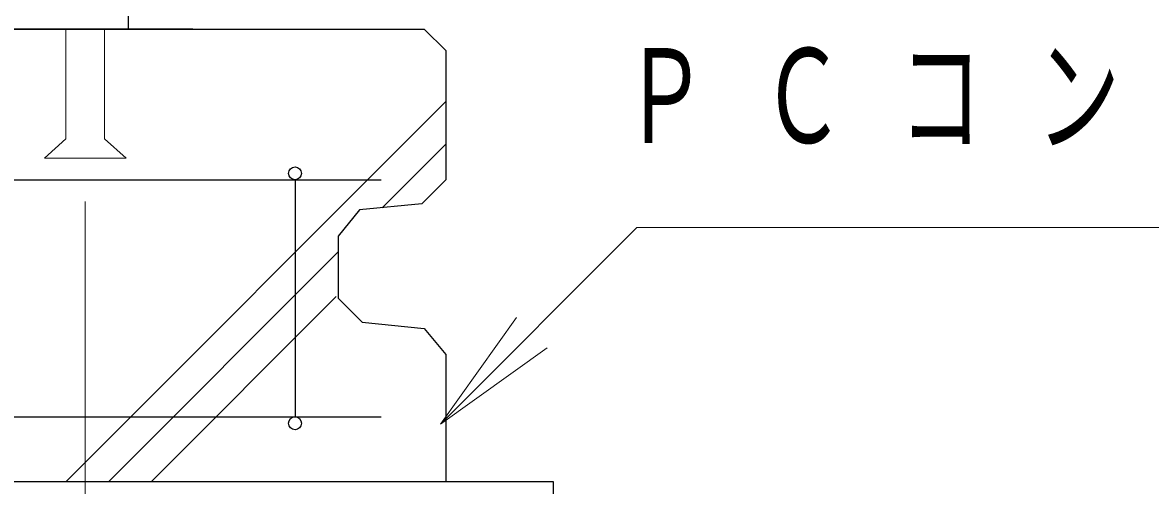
# Model space of a CAD drawing. Units: millimetres on the paper, scale 1:20. Extents: x -365 to 4, y -26 to 257.
# Drawn here: x -95.96 to -69.75, y 95.99 to 106.74 of the extents above; entities that cross this region are included whole.
import ezdxf

# ---------------------------------------------------------------- set-up
doc = ezdxf.new("R2010")
doc.units = ezdxf.units.MM
doc.layers.add('1_20', color=7, linetype='Continuous', lineweight=25)
doc.styles.add('ＭＳ ゴシック', font='')
doc.styles.get('ＭＳ ゴシック').set_extended_font_data('MS Gothic')

msp = doc.modelspace()

# ---------------------------------------------------------------- linework, layer by layer
at = {"layer": '1_20'}
for p, q in [((-93.505, 106.886), (-93.505, 106.586)), ((-117.38, 106.586), (-86.63, 106.586)), ((-92.005, 106.586), (-112.005, 106.586)), ((-86.63, 106.586), (-86.13, 106.086)), ((-86.13, 106.086), (-86.13, 103.086)), ((-116.38, 103.086), (-87.63, 103.086)), ((-89.63, 103.086), (-89.63, 97.586)), ((-86.13, 103.086), (-86.685, 102.531)), ((-86.685, 102.531), (-88.132, 102.386)), ((-88.132, 102.386), (-88.63, 101.778)), ((-88.63, 101.778), (-88.63, 100.336)), ((-88.63, 100.336), (-88.074, 99.781)), ((-88.074, 99.781), (-86.627, 99.636)), ((-86.627, 99.636), (-86.13, 99.028)), ((-86.13, 99.028), (-86.13, 96.086)), ((-116.38, 97.586), (-87.63, 97.586)), ((-120.38, 96.086), (-83.63, 96.086)), ((-83.63, 96.086), (-83.63, 89.586))]:
    msp.add_line(p, q, dxfattribs=at)
at = {"layer": '1_20', "color": 32, "lineweight": 13}
for p, q in [((-94.955, 106.586), (-94.955, 104.036)), ((-94.055, 106.586), (-94.055, 104.036)), ((-94.955, 104.036), (-95.455, 103.586)), ((-93.555, 103.586), (-94.055, 104.036)), ((-93.555, 103.586), (-95.455, 103.586))]:
    msp.add_line(p, q, dxfattribs=at)
at = {"layer": '1_20', "lineweight": 13}
for p, q in [((-94.945, 96.086), (-86.13, 104.902)), ((-87.603, 102.439), (-86.13, 103.912)), ((-94.505, 102.586), (-94.505, 78.586)), ((-93.955, 96.086), (-88.63, 101.412)), ((-92.965, 96.086), (-88.673, 100.379)), ((-86.249, 97.415), (-84.481, 99.89)), ((-86.249, 97.415), (-84.127, 99.536)), ((-83.774, 99.183), (-86.249, 97.415))]:
    msp.add_line(p, q, dxfattribs=at)
msp.add_lwpolyline([(-86.249, 97.415), (-81.686, 101.977), (-57.567, 101.977)], dxfattribs=at)
at = {"layer": '1_20'}
for centre in [(-89.63, 103.236), (-89.63, 97.436)]:
    msp.add_circle(centre, 0.15, dxfattribs=at)

# ---------------------------------------------------------------- texts
at = {"layer": '1_20', "insert": (-82.001, 104.977), "char_height": 2.199, "attachment_point": 4, "style": 'ＭＳ ゴシック'}
msp.add_mtext('\\T1.64;\\W0.65;ＰＣコンクリ－ト', dxfattribs=at)

doc.saveas('drawing.dxf')
